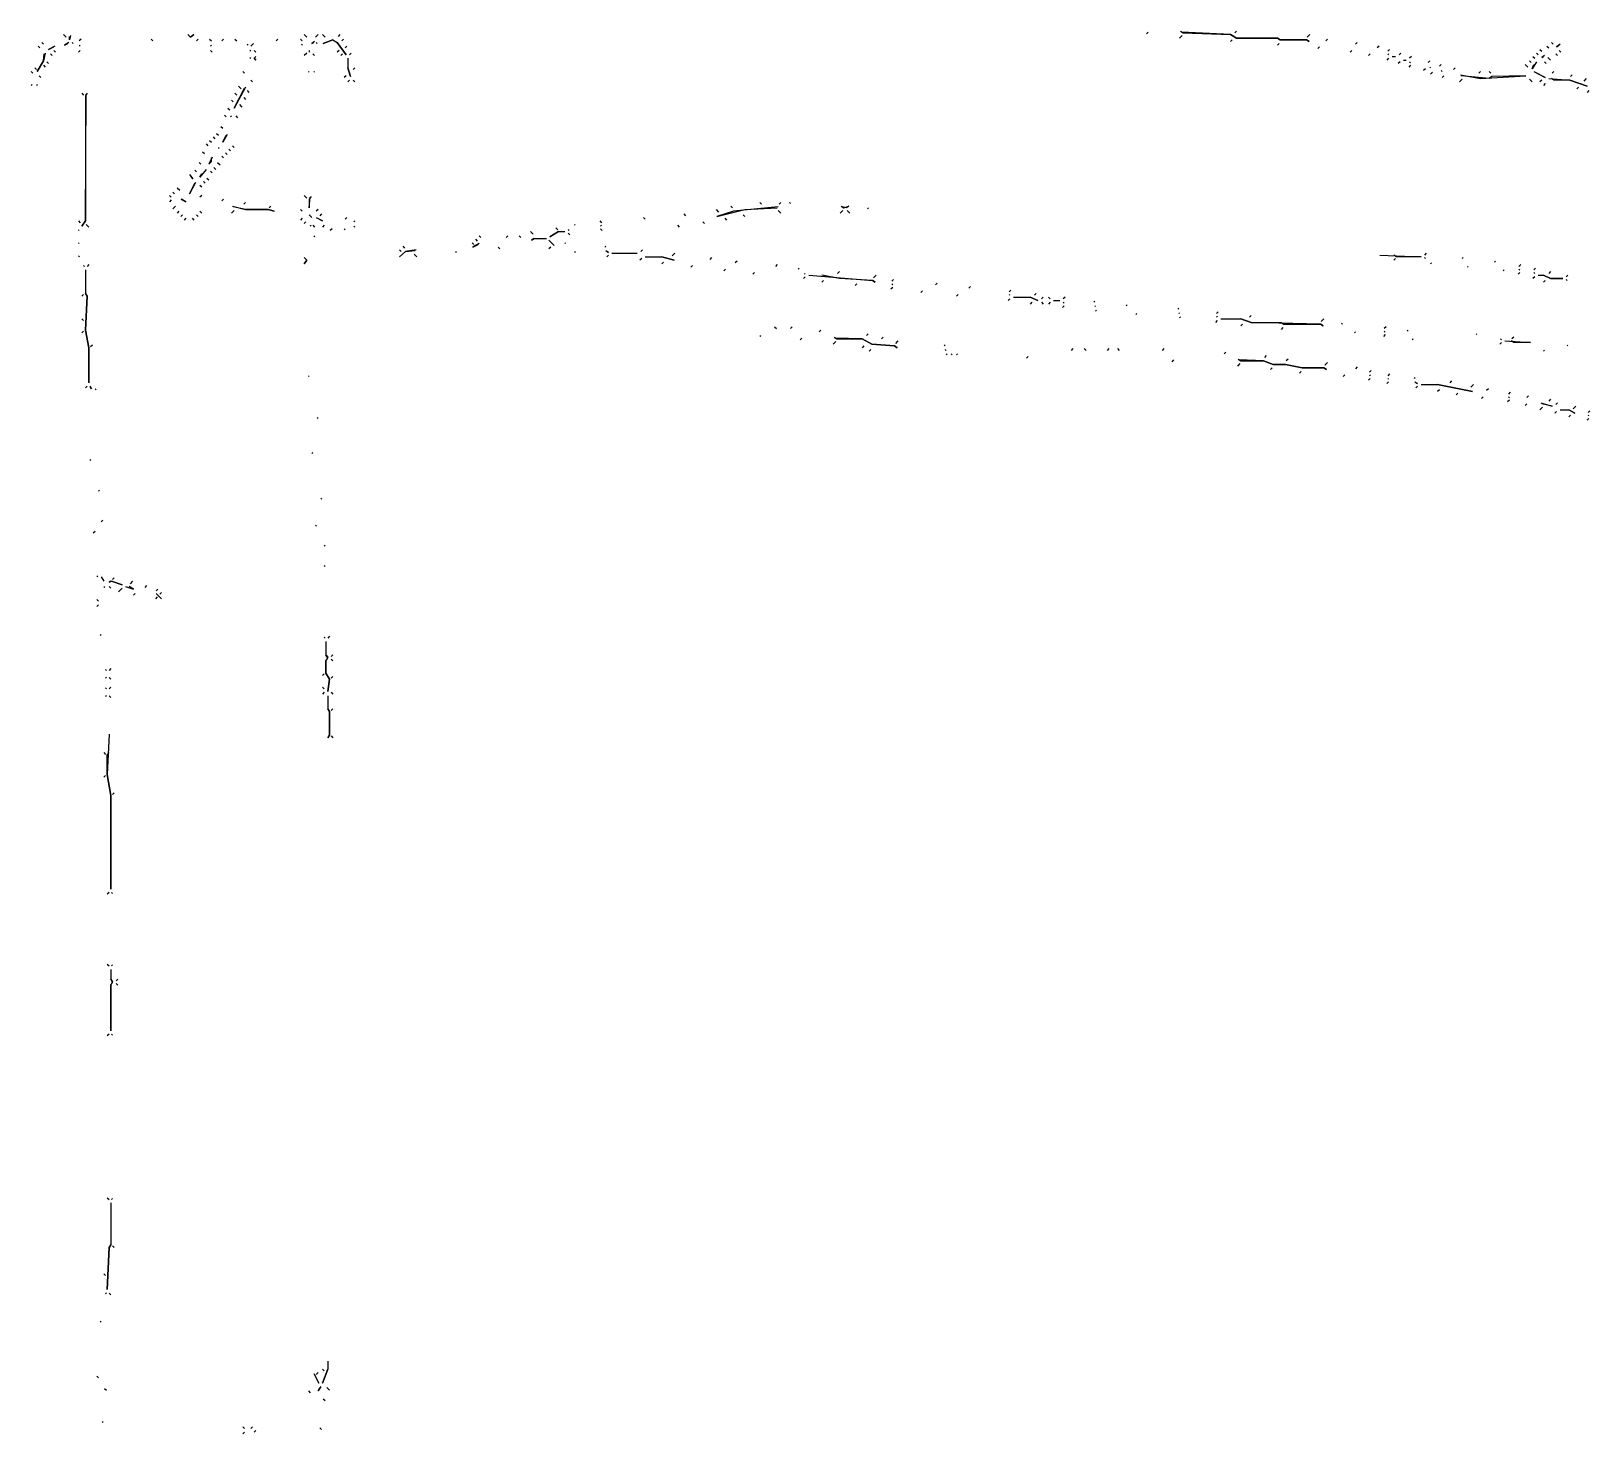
# Model space of a CAD drawing. Extents: x 1 to 2775, y -31 to 2075.
# Drawn here: x 284.7 to 581.7, y 1023 to 1290.3 of the extents above; entities that cross this region are included whole.
import ezdxf

# ---------------------------------------------------------------- set-up
doc = ezdxf.new("R2010")
doc.units = 0
doc.layers.add('LINEWORK', color=4, linetype='CONTINUOUS')

msp = doc.modelspace()

# ---------------------------------------------------------------- linework, layer by layer
at = {"layer": 'LINEWORK'}
for points in [[(290.8333, 1289.6667), (291.3333, 1289.1667)], [(292.1667, 1289.5), (292, 1288.6667), (292, 1289.3333)], [(314.5, 1289.6667), (315, 1289.1667), (315.6667, 1289.6667), (315, 1289.1667)], [(336.6667, 1289.6667), (337.1667, 1289.1667)], [(339.3333, 1289.6667), (338.8333, 1289.1667)], [(340.1667, 1289.6667), (340.6667, 1289.1667)], [(343.5, 1289.6667), (343.1667, 1289.3333)], [(497.5, 1290.1667), (497.1667, 1289.8333)], [(504, 1289.5), (503.5, 1289)], [(503.6667, 1290.3333), (504.1667, 1290), (513.1667, 1289.6667), (514.3333, 1289), (522.1667, 1289), (522.6667, 1288.6667), (527.6667, 1288.6667), (528.1667, 1288.3333), (527.6667, 1288.6667), (522.6667, 1288.6667), (522.1667, 1289), (514.3333, 1289), (513.1667, 1289.6667), (503.8333, 1290.1667)], [(514.3333, 1290.3333), (514, 1290)], [(528.3333, 1289.6667), (527.8333, 1289.1667)], [(287.3333, 1286.1667), (287, 1284.6667), (285.8333, 1282.6667), (287, 1284.6667), (287.1667, 1286)], [(286, 1287.5), (286.3333, 1287.1667)], [(286.6667, 1288.1667), (287, 1287.8333)], [(289.1667, 1287.5), (288, 1286.8333), (289, 1287.3333)], [(289, 1286.6667), (289.3333, 1286.3333)], [(291.8333, 1288.1667), (291, 1287.6667), (291.6667, 1288)], [(292.5, 1288.1667), (292.6667, 1288)], [(294, 1286.6667), (293.6667, 1286.3333)], [(294.1667, 1288.8333), (293.8333, 1288.5)], [(293.8333, 1287.6667), (294, 1287.5)], [(307.5, 1288.8333), (307.8333, 1288.5)], [(316.5, 1288.8333), (316.1667, 1288.5)], [(318.6667, 1288.8333), (319, 1288.5)], [(319, 1287.6667), (318.8333, 1287.5)], [(318.8333, 1286.6667), (319.1667, 1286.3333)], [(321.3333, 1288.8333), (321, 1288.5)], [(323.5, 1288.8333), (323.8333, 1288.5)], [(325.8333, 1287.8333), (326, 1287.6667)], [(326.5, 1286.6667), (326.3333, 1286.5)], [(327, 1288), (326.5, 1287.5)], [(327.1667, 1286.6667), (327.5, 1286.3333)], [(331.6667, 1288.8333), (331.3333, 1288.5)], [(336, 1288.8333), (336.3333, 1288.5)], [(336.3333, 1287.8333), (336.1667, 1287.6667)], [(337.1667, 1286.1667), (336.6667, 1285.6667)], [(337.6667, 1286.6667), (337.6667, 1286.3333)], [(338.6667, 1288.3333), (338.1667, 1288), (338.5, 1288.1667)], [(339, 1288.1667), (339.1667, 1288)], [(342.1667, 1288.6667), (340.3333, 1288), (342.1667, 1288.6667), (343, 1288.1667), (344.6667, 1285.8333), (343, 1288.1667), (342.3333, 1288.5)], [(343.3333, 1286.6667), (343, 1286.3333)], [(344.1667, 1288.8333), (343.8333, 1288.5)], [(344.8333, 1287.5), (344.5, 1287.1667)], [(345.6667, 1286.1667), (345.3333, 1285.8333)], [(513.5, 1288.6667), (513.1667, 1288.3333)], [(522.5, 1288), (522.1667, 1287.6667)], [(530.1667, 1287.3333), (529.8333, 1287)], [(531.6667, 1288.8333), (531.3333, 1288.5)], [(536.3333, 1286.6667), (536, 1286.3333)], [(537.3333, 1288.1667), (537, 1287.8333)], [(541.5, 1287.5), (541.1667, 1287.1667)], [(543.5, 1286.8333), (543.1667, 1286.5)], [(545.6667, 1286.1667), (545.3333, 1285.8333)], [(571.5, 1286.1667), (571.8333, 1285.8333)], [(572.1667, 1286.8333), (572.5, 1286.5)], [(573.5, 1287.5), (573.8333, 1287.1667)], [(574.3333, 1288.1667), (574.6667, 1287.8333)], [(576, 1287.8333), (575.3333, 1287.3333), (575.8333, 1287.6667)], [(575.8333, 1286.6667), (576.1667, 1286.3333)], [(285.3333, 1283.3333), (285.6667, 1283)], [(287, 1283.8333), (287.3333, 1283.5)], [(287.6667, 1284.5), (288, 1284.1667)], [(288.3333, 1286), (288.6667, 1285.6667)], [(326.3333, 1285.3333), (326.5, 1285.1667)], [(327.5, 1285.5), (327.1667, 1285.1667), (327.5, 1284.8333), (327.1667, 1285.1667)], [(338.3333, 1286), (338.6667, 1285.6667)], [(344, 1286), (343.6667, 1285.6667)], [(345, 1285.1667), (345, 1283.3333), (345.5, 1281.6667), (345, 1283.3333)], [(346.3333, 1283.3333), (346, 1283)], [(539.8333, 1286), (539.5, 1285.6667)], [(543.3333, 1285.1667), (543, 1284.8333)], [(543.1667, 1286), (543.3333, 1285.8333)], [(544, 1285.5), (544.6667, 1285.5)], [(545.5, 1284.5), (545.1667, 1284.1667)], [(546.1667, 1284.8333), (546.6667, 1284.8333)], [(547.5, 1283.8333), (547.1667, 1283.5)], [(547.6667, 1285.5), (547.3333, 1285.1667)], [(547.3333, 1284.5), (547.5, 1284.3333)], [(550.3333, 1283.1667), (550, 1282.8333)], [(551.1667, 1284.6667), (550.8333, 1284.3333)], [(551.1667, 1283.5), (551.3333, 1283.3333)], [(553.3333, 1284), (553, 1283.6667)], [(556, 1283.3333), (555.6667, 1283)], [(569.3333, 1284), (569.8333, 1283.5)], [(570.1667, 1284.6667), (570.5, 1284.3333)], [(571.5, 1284.5), (570.6667, 1283.1667), (571, 1284)], [(570.8333, 1285.5), (571.1667, 1285.1667)], [(573, 1285.6667), (572.5, 1285.3333), (572.8333, 1285.5)], [(573, 1284.5), (573.3333, 1284.1667)], [(573.6667, 1285.3333), (574.1667, 1284.8333)], [(575.1667, 1286), (575.5, 1285.6667)], [(284.6667, 1282.6667), (285, 1282.3333)], [(284.8333, 1280.1667), (284.6667, 1280)], [(285.6667, 1280.1667), (285.8333, 1280)], [(286.1667, 1281.8333), (286.5, 1281.5)], [(325, 1282.6667), (325.3333, 1282.3333)], [(326.5, 1281), (326.8333, 1280.6667)], [(337.5, 1282.6667), (337.6667, 1282.5)], [(338.6667, 1282.6667), (338.5, 1282.5)], [(344.6667, 1281.8333), (344.3333, 1281.5)], [(345.3333, 1281), (345, 1280.6667)], [(346, 1281), (346.3333, 1280.6667)], [(551.6667, 1282.5), (551.3333, 1282.1667)], [(553.3333, 1282.8333), (553.5, 1282.6667)], [(553.8333, 1281.8333), (553.5, 1281.5)], [(557.3333, 1281.1667), (556.8333, 1280.6667)], [(557, 1282), (560.8333, 1281.3333), (569.5, 1281.8333), (563, 1281.6667), (562.5, 1281.3333), (557.1667, 1281.8333)], [(560.8333, 1282.6667), (560.5, 1282.3333)], [(562.5, 1282.6667), (562.8333, 1282.3333)], [(570.1667, 1281.1667), (570.6667, 1280.6667)], [(571, 1282.6667), (573.1667, 1281.5), (571.1667, 1282.5)], [(572.5, 1281), (572.1667, 1280.6667)], [(573.1667, 1280.3333), (572.8333, 1280)], [(573.8333, 1281.3333), (577.8333, 1281), (581.1667, 1279.8333), (577.8333, 1281), (574.8333, 1281), (574.3333, 1281.3333)], [(574.8333, 1282.6667), (574.5, 1282.3333)], [(578.3333, 1282), (578, 1281.6667)], [(581, 1281.3333), (580.5, 1280.8333)], [(295.3333, 1278.5), (295, 1278), (295, 1254.1667), (294.3333, 1253.1667), (295, 1254.1667), (295.1667, 1278.3333)], [(294.3333, 1278.5), (294.6667, 1278.1667)], [(322.8333, 1277.1667), (323.1667, 1276.8333)], [(325.5, 1279.6667), (323.3333, 1275.6667), (325.3333, 1279.5)], [(323.5, 1278.5), (323.8333, 1278.1667)], [(324.1667, 1279.8333), (324.6667, 1279.3333)], [(325.1667, 1277.6667), (325.5, 1277.3333)], [(325.8333, 1279), (326.1667, 1278.6667)], [(579.5, 1279.6667), (579.1667, 1279.3333)], [(581.5, 1279), (581.1667, 1278.6667)], [(321.5, 1274.3333), (321.8333, 1274)], [(322.1667, 1275.6667), (322.5, 1275.3333)], [(322.8333, 1274.1667), (322.6667, 1274)], [(323.6667, 1274.1667), (324, 1273.8333)], [(324.3333, 1276.3333), (324.8333, 1275.8333)], [(320.8333, 1272.1667), (321.1667, 1271.8333)], [(318, 1268.8333), (318.3333, 1268.5)], [(318.6667, 1269.5), (319, 1269.1667)], [(319.3333, 1270.1667), (319.6667, 1269.8333)], [(320, 1270.8333), (320.3333, 1270.5)], [(322, 1270.6667), (321.1667, 1269.1667), (321.8333, 1270.5)], [(323, 1268.5), (323.3333, 1268.1667)], [(316.6667, 1265.3333), (317, 1265)], [(317.3333, 1267.3333), (317.6667, 1267)], [(319.1667, 1266.3333), (318.5, 1265), (319, 1265.5), (319, 1266.1667)], [(320.1667, 1265.3333), (320.6667, 1264.8333)], [(320.3333, 1268.1667), (320.3333, 1268)], [(321, 1266.5), (321.3333, 1266.1667)], [(321.6667, 1267.1667), (322, 1266.8333)], [(322.3333, 1267.8333), (322.6667, 1267.5)], [(314.8333, 1263), (315.5, 1262.1667), (315, 1262.8333)], [(315.8333, 1263.8333), (316.1667, 1263.5)], [(318, 1264), (316.8333, 1262.5), (317.1667, 1263.1667)], [(318.1667, 1262.3333), (318.5, 1262)], [(318.8333, 1263.6667), (319.1667, 1263.3333)], [(319.5, 1264.3333), (319.8333, 1264)], [(311.6667, 1259.6667), (312, 1259.3333)], [(312.5, 1260.5), (313, 1260)], [(316, 1261.5), (314.8333, 1259.3333), (315.8333, 1261.3333)], [(316.8333, 1261), (317.1667, 1260.6667)], [(317.5, 1261.6667), (317.8333, 1261.3333)], [(311, 1259), (311.3333, 1258.6667)], [(311.3333, 1258.1667), (311, 1257.8333)], [(312.1667, 1257), (311.6667, 1256.5)], [(313.1667, 1258.3333), (314.1667, 1257.8333), (313.3333, 1258.3333)], [(317.1667, 1259), (316.8333, 1258.6667)], [(321.3333, 1258.3333), (321, 1258)], [(323, 1257), (325.5, 1256.3333), (329.8333, 1256.3333), (331, 1256), (329.8333, 1256.3333), (325.5, 1256.3333), (323.1667, 1256.8333)], [(325.5, 1257.6667), (325.1667, 1257.3333)], [(330.3333, 1257), (330, 1256.6667)], [(336, 1256.3333), (336.3333, 1256)], [(336.6667, 1259), (337.1667, 1258.5)], [(338, 1258.8333), (337.6667, 1258.3333), (337.6667, 1256.6667), (337.8333, 1258.6667)], [(339.3333, 1256.3333), (339, 1256)], [(415.1667, 1256.3333), (415.6667, 1255.8333)], [(427, 1256.8333), (418.5, 1256), (415.3333, 1255), (420.6667, 1256.3333), (426.8333, 1256.6667)], [(418, 1257), (418.3333, 1256.6667)], [(423.5, 1257.6667), (423.8333, 1257.3333)], [(427.5, 1257.6667), (427.1667, 1257.3333)], [(429.1667, 1257.6667), (429.3333, 1257.5)], [(439, 1257), (439.5, 1256.6667), (440.5, 1257), (440, 1256.6667), (439.1667, 1256.8333)], [(444, 1256.6667), (444.1667, 1256.5)], [(293.6667, 1254.1667), (294, 1253.8333)], [(295.1667, 1253.5), (295.6667, 1253)], [(312.8333, 1256), (312.5, 1255.6667)], [(313.5, 1255.3333), (313.1667, 1255)], [(314.1667, 1254.6667), (313.8333, 1254.3333)], [(315.3333, 1254.6667), (315.6667, 1254.3333)], [(316.1667, 1255.3333), (316.5, 1255)], [(316.8333, 1256), (317.1667, 1255.6667)], [(323.3333, 1256.1667), (322.8333, 1255.6667)], [(336.3333, 1254.6667), (336, 1254.3333)], [(337, 1254), (336.6667, 1253.6667)], [(337.6667, 1255.3333), (338.1667, 1254.8333)], [(339, 1254.8333), (340.1667, 1254.1667), (339.1667, 1254.6667)], [(340, 1255.5), (339.6667, 1255.1667)], [(344.8333, 1254.8333), (344.5, 1254.5)], [(346.3333, 1254.1667), (346.1667, 1254)], [(388.1667, 1253.5), (388.3333, 1253.3333)], [(393, 1254.1667), (393.3333, 1253.8333)], [(401.3333, 1254.8333), (401.6667, 1254.5)], [(409, 1255.5), (409.3333, 1255.1667)], [(412.6667, 1254), (413, 1253.6667)], [(416.8333, 1254.6667), (417.1667, 1254.3333)], [(420.3333, 1255.3333), (420.6667, 1255)], [(427, 1256.1667), (427.5, 1255.6667)], [(439.3333, 1256.1667), (438.8333, 1255.6667)], [(440.1667, 1256.1667), (440.6667, 1255.6667)], [(293.8333, 1252.5), (293.6667, 1252.3333)], [(338, 1253.3333), (337.8333, 1253.1667)], [(338.3333, 1253.3333), (338.6667, 1253)], [(338.6667, 1251.3333), (338.5, 1251.1667)], [(340.5, 1253.3333), (340.1667, 1253)], [(342, 1252.6667), (341.6667, 1252.3333)], [(344.3333, 1252.6667), (344.5, 1252.5)], [(346.1667, 1253.1667), (346.3333, 1253)], [(369.3333, 1250.6667), (369.6667, 1250.3333)], [(370, 1251.3333), (370.3333, 1251)], [(375.5, 1251.3333), (375.1667, 1251)], [(377.6667, 1251.3333), (378, 1251)], [(379.8333, 1252.1667), (380.3333, 1251.6667)], [(380.5, 1250.8333), (380, 1250.5), (380.5, 1250.8333), (382.8333, 1250.8333)], [(383.3333, 1250.5), (384.3333, 1249.5), (383.5, 1250.3333)], [(385.1667, 1252.1667), (383.5, 1251.1667), (385.1667, 1252.1667), (386.3333, 1252.1667)], [(384.6667, 1252.8333), (385, 1252.5)], [(387.1667, 1252.5), (387, 1252.3333)], [(387, 1251.8333), (387.3333, 1251.5)], [(393.3333, 1253.3333), (393.1667, 1253.1667)], [(393.1667, 1252.6667), (393.5, 1252.3333)], [(407.8333, 1253.3333), (408.1667, 1253)], [(293.6667, 1250), (293.8333, 1249.8333)], [(293.8333, 1247.5), (293.6667, 1247.3333)], [(358, 1248.6667), (356, 1248.3333), (354.8333, 1247.3333), (356, 1248.3333), (357.8333, 1248.5)], [(354.8333, 1248.6667), (355.1667, 1248.3333)], [(355.5, 1249.3333), (355.8333, 1249)], [(357.6667, 1247.8333), (358.1667, 1247.3333)], [(365.5, 1248.3333), (365.6667, 1248.1667)], [(368.6667, 1250), (369, 1249.6667)], [(370, 1249.8333), (368.8333, 1249.1667), (369.8333, 1249.6667)], [(373.6667, 1249.1667), (374, 1248.8333)], [(383.6667, 1249.1667), (383.3333, 1248.8333)], [(386.5, 1250), (386.3333, 1249.8333)], [(388.3333, 1248.3333), (388.1667, 1248.1667)], [(394.1667, 1249.3333), (394, 1249.1667)], [(394.1667, 1248.5), (394.6667, 1248.1667), (394.3333, 1248.3333)], [(394.6667, 1247.6667), (394.3333, 1247.3333)], [(395.3333, 1248), (400.1667, 1248)], [(401.1667, 1248.6667), (400.8333, 1248.3333)], [(407.3333, 1248), (406.8333, 1247.5)], [(541.6667, 1247.6667), (549.5, 1247.3333), (544.8333, 1247.3333), (544.3333, 1247.6667)], [(550.5, 1248), (550.1667, 1247.6667)], [(294.6667, 1245.6667), (294.8333, 1245.5)], [(295, 1244.8333), (295, 1240.3333), (295.3333, 1239.8333), (295, 1233.3333), (295.6667, 1230), (295.6667, 1223.3333), (295.6667, 1230), (295, 1233.3333), (295.3333, 1239.8333), (295, 1240.3333)], [(295.6667, 1245.8333), (295.3333, 1245.5)], [(336.6667, 1247.1667), (337.1667, 1246.6667), (336.6667, 1246), (337.1667, 1246.6667)], [(401, 1247), (400.6667, 1246.6667)], [(401.6667, 1247.3333), (404.8333, 1247.3333), (407.1667, 1246.6667), (404.8333, 1247.3333)], [(405.1667, 1246.3333), (404.8333, 1246)], [(410.6667, 1245.6667), (410.3333, 1245.3333)], [(414.3333, 1247.1667), (414, 1246.8333)], [(417, 1245), (416.6667, 1244.6667)], [(419.1667, 1246.5), (418.8333, 1246.1667)], [(426.8333, 1245.8333), (426.5, 1245.5)], [(431, 1245.1667), (430.8333, 1245)], [(438.6667, 1244.5), (438.3333, 1244.1667)], [(544.6667, 1247), (544.3333, 1246.6667)], [(550.1667, 1247.1667), (550.3333, 1247)], [(551.5, 1246.1667), (551.3333, 1246)], [(557.5, 1247.1667), (557.3333, 1247)], [(558.5, 1245.5), (558.3333, 1245.3333)], [(563.6667, 1246.5), (563.5, 1246.3333)], [(565.3333, 1244.8333), (565.1667, 1244.6667)], [(568.5, 1245.8333), (568.1667, 1245.5)], [(568.1667, 1245), (568.3333, 1244.8333)], [(571.3333, 1245.1667), (571, 1244.8333)], [(574.1667, 1244.5), (573.8333, 1244.1667)], [(422.5, 1244.3333), (422.1667, 1244)], [(432.1667, 1243.5), (431.8333, 1243.1667)], [(432, 1244.1667), (432.1667, 1244)], [(432.8333, 1243.8333), (445, 1242.8333), (445.5, 1242.5), (445, 1242.8333), (438.6667, 1243.1667), (435.3333, 1243.8333)], [(435.6667, 1242.8333), (435.3333, 1242.5)], [(442, 1242.1667), (441.6667, 1241.8333)], [(445.6667, 1243.8333), (445.1667, 1243.3333)], [(448.8333, 1241.5), (448.5, 1241.1667)], [(449, 1243), (448.6667, 1242.6667)], [(448.6667, 1242.1667), (448.8333, 1242)], [(457.3333, 1242.3333), (457, 1242)], [(463.6667, 1241.6667), (463.3333, 1241.3333)], [(568.3333, 1244.3333), (568, 1244)], [(571.1667, 1243.5), (570.8333, 1243.1667)], [(571, 1244.3333), (571.1667, 1244.1667)], [(571.8333, 1243.8333), (572.8333, 1243.8333), (574.1667, 1243.1667), (576.5, 1243.1667), (574.1667, 1243.1667), (572.8333, 1243.8333)], [(573.1667, 1242.8333), (572.8333, 1242.5)], [(577.5, 1243.8333), (577.1667, 1243.5)], [(577.1667, 1243), (577.3333, 1242.8333)], [(294.6667, 1240.1667), (294.3333, 1239.8333)], [(454.5, 1240.8333), (454.1667, 1240.5)], [(461.3333, 1240.1667), (461, 1239.8333)], [(471.1667, 1239.3333), (470.8333, 1239)], [(471.3333, 1241), (471, 1240.6667)], [(471, 1240.1667), (471.1667, 1240)], [(471.8333, 1239.6667), (475, 1239.6667), (476.5, 1239), (475, 1239.6667)], [(475.3333, 1238.6667), (475, 1238.3333)], [(476.1667, 1240.3333), (475.8333, 1240)], [(477.5, 1239.6667), (477.1667, 1239.3333)], [(477.1667, 1238.6667), (477.5, 1238.3333)], [(478.5, 1239.6667), (478.8333, 1239.3333)], [(478.8333, 1238.6667), (478.5, 1238.3333)], [(479.5, 1239), (480.6667, 1239)], [(481.6667, 1239.6667), (481.3333, 1239.3333)], [(481.3333, 1238.6667), (481.5, 1238.5)], [(487.3333, 1238.8333), (487.1667, 1238.6667)], [(481.5, 1238), (481.1667, 1237.6667)], [(487.3333, 1238), (487.5, 1237.8333)], [(487.6667, 1237.1667), (487.5, 1237)], [(493.5, 1238.1667), (493.3333, 1238)], [(495.3333, 1236.5), (495.1667, 1236.3333)], [(503.3333, 1237.5), (503.1667, 1237.3333)], [(503.3333, 1236.6667), (503.5, 1236.5)], [(503.6667, 1235.8333), (503.5, 1235.6667)], [(510.8333, 1236.8333), (510.5, 1236.5)], [(510.5, 1236), (510.6667, 1235.8333)], [(517.1667, 1236.1667), (516.8333, 1235.8333)], [(294.3333, 1235.5), (294.6667, 1235.1667)], [(294.6667, 1233.1667), (294.3333, 1232.8333)], [(426.3333, 1234), (426.6667, 1233.6667)], [(429.6667, 1234), (429.3333, 1233.6667)], [(435.1667, 1233.3333), (434.8333, 1233)], [(444.1667, 1232.6667), (443.8333, 1232.3333)], [(510.6667, 1235.1667), (510.3333, 1234.8333)], [(511.3333, 1235.5), (515.1667, 1235.5), (517.1667, 1234.8333), (522.8333, 1234.8333), (523.3333, 1234.5), (530.3333, 1234.5), (530.8333, 1234.1667), (530.3333, 1234.5), (517.1667, 1234.8333), (515.1667, 1235.5)], [(515.5, 1234.5), (515.1667, 1234.1667)], [(523.1667, 1233.8333), (522.8333, 1233.5)], [(531, 1235.5), (530.5, 1235)], [(534.5, 1234.6667), (534.3333, 1234.5)], [(537, 1233), (536.8333, 1232.8333)], [(542.8333, 1234), (542.5, 1233.6667)], [(542.5, 1233.1667), (542.6667, 1233)], [(547, 1233.3333), (546.8333, 1233.1667)], [(560.1667, 1232.6667), (560, 1232.5)], [(296.3333, 1230.5), (296, 1230.1667)], [(423.6667, 1232.3333), (423.5, 1232.1667)], [(431.5, 1231.8333), (431.1667, 1231.5)], [(438, 1231.1667), (437.5, 1230.6667)], [(437.6667, 1232), (438.1667, 1231.6667), (443, 1231.6667), (444.8333, 1230.6667), (449.1667, 1230.3333), (449.6667, 1230), (449.1667, 1230.3333), (444.8333, 1230.6667), (443, 1231.6667), (437.8333, 1231.8333)], [(443.3333, 1230.3333), (443, 1230)], [(444.6667, 1229.6667), (444.3333, 1229.3333)], [(447, 1232), (446.6667, 1231.6667)], [(449.8333, 1231.3333), (449.3333, 1230.8333)], [(458.8333, 1230.5), (458.6667, 1230.3333)], [(458.8333, 1229.6667), (459, 1229.5)], [(483.1667, 1229.8333), (482.8333, 1229.5)], [(485.3333, 1229.8333), (485.6667, 1229.5)], [(490, 1229.8333), (489.6667, 1229.5)], [(491.6667, 1229.8333), (492, 1229.5)], [(500.5, 1229.8333), (500.1667, 1229.5)], [(542.6667, 1232.5), (542.3333, 1232.1667)], [(548, 1231.6667), (547.8333, 1231.5)], [(564.8333, 1231), (564.5, 1230.6667)], [(564.6667, 1231.6667), (564.8333, 1231.5)], [(565.5, 1231.3333), (570.3333, 1231), (567.1667, 1231), (566.6667, 1231.3333)], [(567.1667, 1232), (566.8333, 1231.6667)], [(577.5, 1230.5), (577.3333, 1230.3333)], [(459.1667, 1228.8333), (459, 1228.6667)], [(460, 1228.8333), (460.1667, 1228.6667)], [(461.1667, 1228.8333), (461, 1228.6667)], [(474.6667, 1228.3333), (474.3333, 1228)], [(502.3333, 1227.6667), (502, 1227.3333)], [(512.3333, 1229.1667), (512, 1228.8333)], [(515, 1227), (514.5, 1226.5)], [(514.6667, 1227.8333), (515.1667, 1227.5), (519.5, 1227.5), (521.3333, 1226.8333), (523.6667, 1226.8333), (526.8333, 1226.1667), (531, 1226.1667), (531.5, 1225.8333), (531, 1226.1667), (526.8333, 1226.1667), (523.6667, 1226.8333), (521.3333, 1226.8333), (519.5, 1227.5), (514.8333, 1227.6667)], [(520, 1228.5), (519.6667, 1228.1667)], [(524.1667, 1227.8333), (523.8333, 1227.5)], [(531.6667, 1227.1667), (531.1667, 1226.6667)], [(573, 1229.5), (572.8333, 1229.3333)], [(337.6667, 1224.6667), (337.5, 1224.5)], [(521.1667, 1226.1667), (520.8333, 1225.8333)], [(526.6667, 1225.5), (526.3333, 1225.1667)], [(535, 1224.8333), (534.6667, 1224.5)], [(537.3333, 1226.3333), (537, 1226)], [(539.8333, 1224.1667), (539.5, 1223.8333)], [(540, 1225.6667), (539.6667, 1225.3333)], [(539.6667, 1224.8333), (539.8333, 1224.6667)], [(543.5, 1225), (543.1667, 1224.6667)], [(543.1667, 1224.1667), (543.3333, 1224)], [(548.3333, 1224.3333), (548.1667, 1224.1667)], [(555.3333, 1223.6667), (555, 1223.3333)], [(295.3333, 1222.6667), (295, 1222.3333)], [(295.8333, 1222.6667), (296.1667, 1222.1667), (296, 1222.5)], [(297, 1222.1667), (296.8333, 1222)], [(543.3333, 1223.5), (543, 1223.1667)], [(548.3333, 1223.5), (548.8333, 1223.1667), (548.5, 1223.3333)], [(548.8333, 1222.6667), (548.5, 1222.3333)], [(549.5, 1223), (552.6667, 1223), (559.3333, 1221.6667), (552.6667, 1223)], [(553, 1222), (552.6667, 1221.6667)], [(556.5, 1221.3333), (556.1667, 1221)], [(559.5, 1223), (559, 1222.5)], [(562.3333, 1222.1667), (562, 1221.8333)], [(566.5, 1221.5), (566.1667, 1221.1667)], [(570, 1220.8333), (569.6667, 1220.5)], [(561.3333, 1220.6667), (561, 1220.3333)], [(566.3333, 1220), (566, 1219.6667)], [(566.1667, 1220.6667), (566.3333, 1220.5)], [(569.6667, 1219.3333), (569.3333, 1219)], [(572.6667, 1218.6667), (572.1667, 1218.1667)], [(572.3333, 1219.5), (574.5, 1218.8333), (572.5, 1219.3333)], [(574.1667, 1220.1667), (573.8333, 1219.8333)], [(575.3333, 1217.8333), (575, 1217.5)], [(575.5, 1219.5), (575.1667, 1219.1667)], [(576, 1218.1667), (577.6667, 1218.1667), (578.8333, 1217.5), (577.6667, 1218.1667)], [(579, 1218.8333), (578.5, 1218.3333)], [(581.6667, 1218), (581.3333, 1217.6667)], [(339.3333, 1216.6667), (339.1667, 1216.5)], [(578, 1217.1667), (577.6667, 1216.8333)], [(581.5, 1216.5), (581.1667, 1216.1667)], [(581.3333, 1217.1667), (581.5, 1217)], [(338.3333, 1210), (338.1667, 1209.8333)], [(296, 1208.6667), (295.8333, 1208.5)], [(297.6667, 1202.8333), (297.5, 1202.6667)], [(340, 1201.3333), (339.8333, 1201.1667)], [(298.3333, 1197.1667), (298, 1196.8333)], [(296.8333, 1195), (296.5, 1194.6667)], [(339, 1196.1667), (338.8333, 1196)], [(340.6667, 1192.3333), (340.5, 1192.1667)], [(340.5, 1188.5), (340.6667, 1188.3333)], [(297.3333, 1186.5), (297.1667, 1186.3333)], [(298, 1186.3333), (298.5, 1185.5), (298.1667, 1186.1667)], [(299.8333, 1185.5), (299.5, 1185.3333), (300, 1185.5), (302, 1184.8333), (300, 1185.5)], [(300.5, 1186.1667), (300.1667, 1185.8333)], [(304, 1185.5), (303.5, 1185)], [(298.6667, 1184.5), (298.5, 1184.3333)], [(299.5, 1184.5), (299.8333, 1184.1667)], [(302, 1184.1667), (301.3333, 1183.5)], [(302.6667, 1184.5), (304.1667, 1184), (303.3333, 1184.5)], [(304.5, 1183.1667), (304.1667, 1182.8333)], [(306.6667, 1184.6667), (306.3333, 1184.3333)], [(308.6667, 1182.5), (308.3333, 1182.1667)], [(308.8333, 1184), (308.5, 1183.6667)], [(308.5, 1183.1667), (309.5, 1182.1667)], [(309.5, 1183.3333), (309.1667, 1183)], [(297.1667, 1182), (297.5, 1181.6667)], [(297.5, 1181), (297.1667, 1180.6667)], [(298, 1175.3333), (297.8333, 1175.1667)], [(340.5, 1174.8333), (340.6667, 1174.6667)], [(340.8333, 1174), (340.8333, 1171.5), (341.1667, 1171), (340.8333, 1170.3333), (340.8333, 1168), (341.5, 1166.8333), (341.1667, 1164.5), (341.5, 1166.8333), (340.8333, 1168), (340.8333, 1170.3333), (341.1667, 1170.8333), (340.8333, 1171.5)], [(341.5, 1175), (341.1667, 1174.6667)], [(342.1667, 1171.5), (341.8333, 1171.1667)], [(341.8333, 1170.6667), (342.1667, 1170.3333)], [(298.8333, 1168.6667), (299, 1168.5)], [(299.8333, 1168.8333), (299.5, 1168.5)], [(340.5, 1167.8333), (340.1667, 1167.5)], [(342.1667, 1167.3333), (341.8333, 1167)], [(299, 1167.1667), (298.8333, 1167)], [(298.8333, 1165.1667), (299, 1165)], [(299.5, 1167.1667), (299.8333, 1166.8333)], [(299.8333, 1165.3333), (299.5, 1165)], [(340.1667, 1165.3333), (340.5, 1165)], [(340.5, 1164.3333), (340.1667, 1164)], [(341.8333, 1164.3333), (342.1667, 1164)], [(299, 1163.6667), (298.8333, 1163.5)], [(299.5, 1163.6667), (299.8333, 1163.3333)], [(341.1667, 1163.6667), (341.1667, 1161.1667), (341.5, 1160.6667), (341.5, 1156.1667), (341.1667, 1155.6667), (341.5, 1156.1667), (341.5, 1160.6667), (341.1667, 1161.1667)], [(342.1667, 1161.1667), (341.8333, 1160.8333)], [(299.5, 1156.3333), (299.1667, 1148.6667), (299.8333, 1144.6667), (299.8333, 1126.8333), (299.8333, 1144.6667), (299.1667, 1148.6667), (299.1667, 1152.3333), (299.5, 1152.8333)], [(341.8333, 1156), (342.1667, 1155.6667)], [(298.5, 1152.8333), (298.8333, 1152.5)], [(298.8333, 1148.5), (298.5, 1148.1667)], [(300.5, 1145.1667), (300.1667, 1144.8333)], [(299.5, 1126.1667), (299.1667, 1125.8333)], [(300, 1126.1667), (300.1667, 1126)], [(299.1667, 1112.5), (299.5, 1112.1667)], [(299.8333, 1111.5), (299.8333, 1109.6667), (300.1667, 1109.1667), (299.8333, 1108.5), (299.8333, 1099.8333), (299.8333, 1108.5), (300.1667, 1109), (299.8333, 1109.6667)], [(300.1667, 1112.3333), (300, 1112.1667)], [(301.1667, 1109.6667), (300.8333, 1109.3333)], [(300.8333, 1108.8333), (301.1667, 1108.5)], [(299.5, 1099.1667), (299.1667, 1098.8333)], [(300, 1099.1667), (300.1667, 1099)], [(299.1667, 1068), (299.5, 1067.6667)], [(299.8333, 1067), (299.8333, 1059), (299.5, 1058.5), (299.1667, 1050.5), (299.5, 1058.5), (299.8333, 1059)], [(300.1667, 1067.8333), (300, 1067.6667)], [(300.1667, 1058.8333), (300.5, 1058.5)], [(298.5, 1053.5), (298.8333, 1053.1667)], [(299, 1049.8333), (298.8333, 1049.6667)], [(299.5, 1049.8333), (299.8333, 1049.5)], [(297.8333, 1044.5), (298, 1044.3333)], [(341.1667, 1036.8333), (341.1667, 1035.3333), (340.1667, 1032.6667), (341.1667, 1035.3333)], [(297.1667, 1034), (297.5, 1033.6667)], [(338.5, 1034.5), (339.5, 1032.6667), (338.6667, 1034.3333)], [(339.3333, 1034.6667), (339, 1034.3333)], [(340.1667, 1035.3333), (340.5, 1035)], [(298.6667, 1031.6667), (299, 1031.3333)], [(337.5, 1031.1667), (337.8333, 1030.8333)], [(339.8333, 1032), (339.3333, 1031.1667), (339.6667, 1031.8333)], [(341, 1031.8333), (341.5, 1031.3333)], [(340.3333, 1029.6667), (340.6667, 1029.3333)], [(298.1667, 1025.3333), (298.3333, 1025.1667)], [(325, 1024.3333), (325.3333, 1024)], [(325.3333, 1023.3333), (325, 1023)], [(326.8333, 1024.3333), (326.5, 1024)], [(327.5, 1023.6667), (327.1667, 1023.3333)], [(339.6667, 1024.1667), (340, 1023.8333)]]:
    msp.add_lwpolyline(points, dxfattribs=at)

doc.saveas('drawing.dxf')
